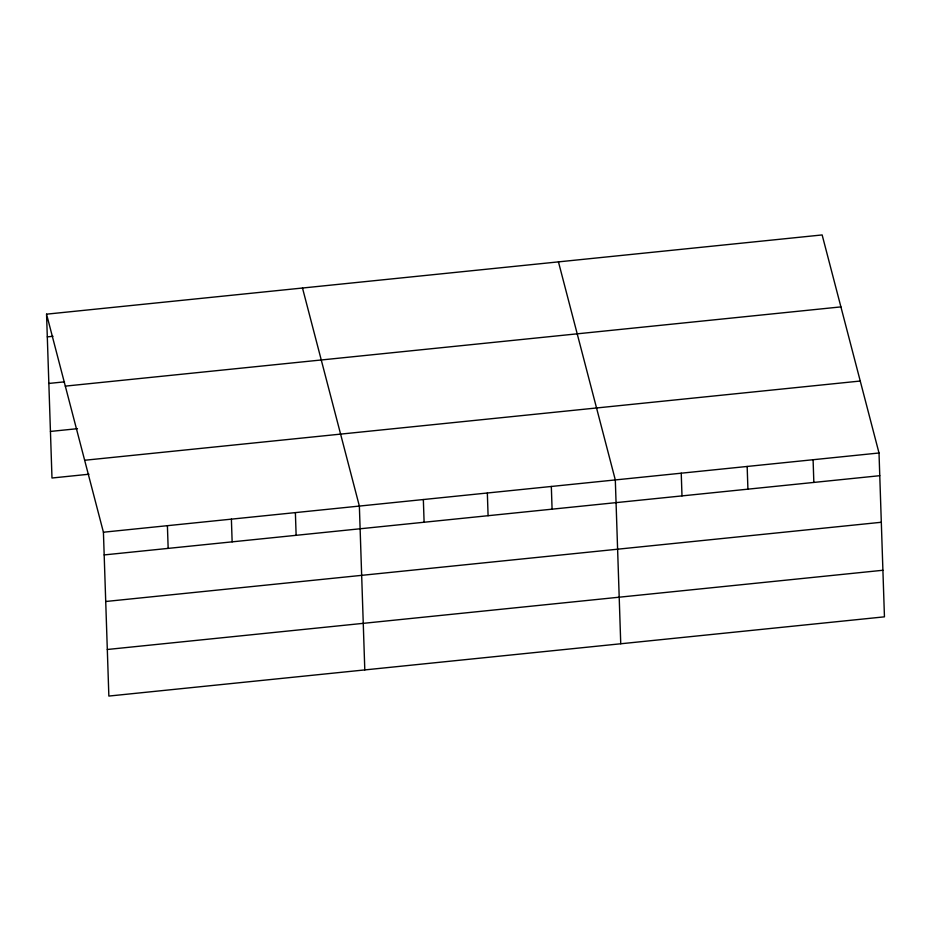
<?xml version="1.0" encoding="UTF-8"?>
<svg xmlns="http://www.w3.org/2000/svg" width="931" height="931" viewBox="0 0 931 931"><rect width="100%" height="100%" fill="white"/><g stroke="black" fill="none" stroke-linecap="round" stroke-linejoin="round"><path stroke-width="1.4" d="M46.55 314.166L822.143 234.938L879.015 452.99L884.45 616.834L108.857 696.062L103.422 532.218L46.55 314.166L51.985 478.01L88.957 474.228M47.306 336.871L52.986 336.289M48.843 383.444L64.495 381.85M65.321 386.121L840.914 306.893M50.437 431.437L77.459 428.679M84.651 460.263L860.244 381.035M103.422 532.218L879.015 452.99M104.167 554.923L879.772 475.694M105.715 601.496L881.308 522.268M107.309 649.489L882.902 570.261M558.449 261.879L615.31 479.93L620.744 643.775M302.494 288.028L359.366 506.08L364.801 669.913M813.089 459.728L813.845 482.433M747.162 466.454L747.919 489.159M681.236 473.192L681.992 495.897M551.327 486.459L552.083 509.164M487.344 492.999L488.088 515.704M423.349 499.54L424.105 522.244M295.383 512.609L296.128 535.313M231.388 519.149L232.145 541.854M167.405 525.689L168.162 548.382"/></g></svg>
